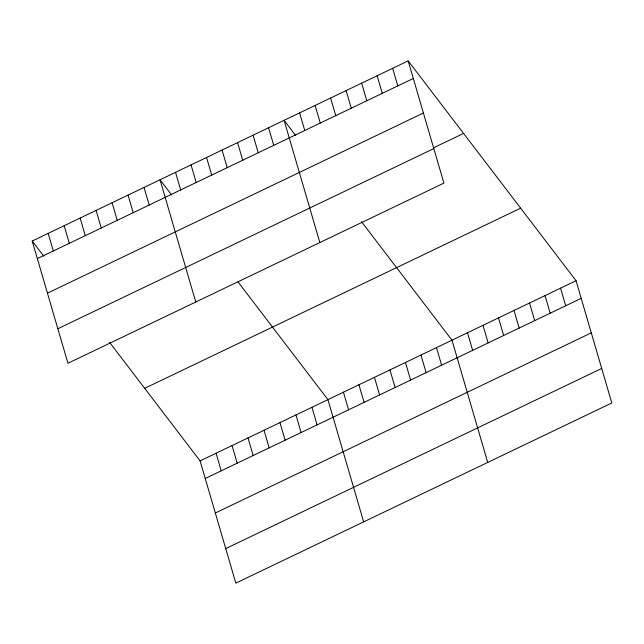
<?xml version="1.0" encoding="UTF-8"?>
<svg xmlns="http://www.w3.org/2000/svg" width="644" height="644" viewBox="0 0 644 644"><rect width="100%" height="100%" fill="white"/><g stroke="black" fill="none" stroke-linecap="round" stroke-linejoin="round"><path stroke-width="0.97" d="M408.167 60.874L443.909 183.113L67.942 363.264L32.2 241.025L408.167 60.874L576.058 280.736L611.8 402.975L235.833 583.126L200.091 460.887L109.601 342.391M37.344 258.622L413.311 78.471M47.447 293.157L423.414 113.006M433.412 147.879L463.567 133.429M57.847 328.73L433.815 148.579M144.683 388.332L520.65 208.181M200.091 460.887L576.058 280.736M205.235 478.484L581.202 298.333M215.329 513.01L591.297 332.859M225.738 548.591L601.705 368.44M295.668 135.473L284.101 120.323L319.843 242.563M361.501 221.689L451.983 340.185L487.733 462.424M171.594 194.923L160.026 179.781L195.776 302.012M238.03 281.919L327.917 399.634L363.659 521.873M32.2 241.025L43.768 256.175M560.546 288.166L565.69 305.763M545.041 295.596L550.185 313.193M529.529 303.026L534.673 320.623M514.025 310.456L519.169 328.054M498.512 317.894L503.656 335.484M483 325.325L488.152 342.914M392.655 68.312L397.807 85.902M467.496 332.755L472.64 350.344M377.151 75.742L382.295 93.332M361.638 83.173L366.782 100.762M436.479 347.615L441.623 365.212M346.134 90.603L351.278 108.2M420.967 355.045L426.111 372.643M330.622 98.033L335.766 115.63M405.462 362.475L410.606 380.073M315.117 105.463L320.261 123.06M389.95 369.906L395.094 387.503M299.605 112.893L304.749 130.49M374.446 377.344L379.59 394.933M358.933 384.774L364.077 402.363M268.588 127.762L273.732 145.351M343.429 392.204L348.573 409.801M253.084 135.192L258.228 152.781M237.572 142.622L242.716 160.219M311.938 407.29L317.081 424.887M222.067 150.052L227.211 167.649M295.958 414.945L301.102 432.543M206.555 157.482L211.699 175.079M279.979 422.601L285.123 440.198M191.043 164.912L196.195 182.51M264 430.256L269.152 447.854M175.538 172.342L180.682 189.94M248.021 437.92L253.173 455.509M232.049 445.576L237.193 463.165M144.047 187.436L149.199 205.025M216.07 453.231L221.214 470.82M128.076 195.092L133.219 212.681M112.096 202.747L117.24 220.345M96.117 210.403L101.261 228M80.138 218.058L85.282 235.656M64.159 225.714L69.302 243.311M48.179 233.369L53.323 250.967"/></g></svg>
